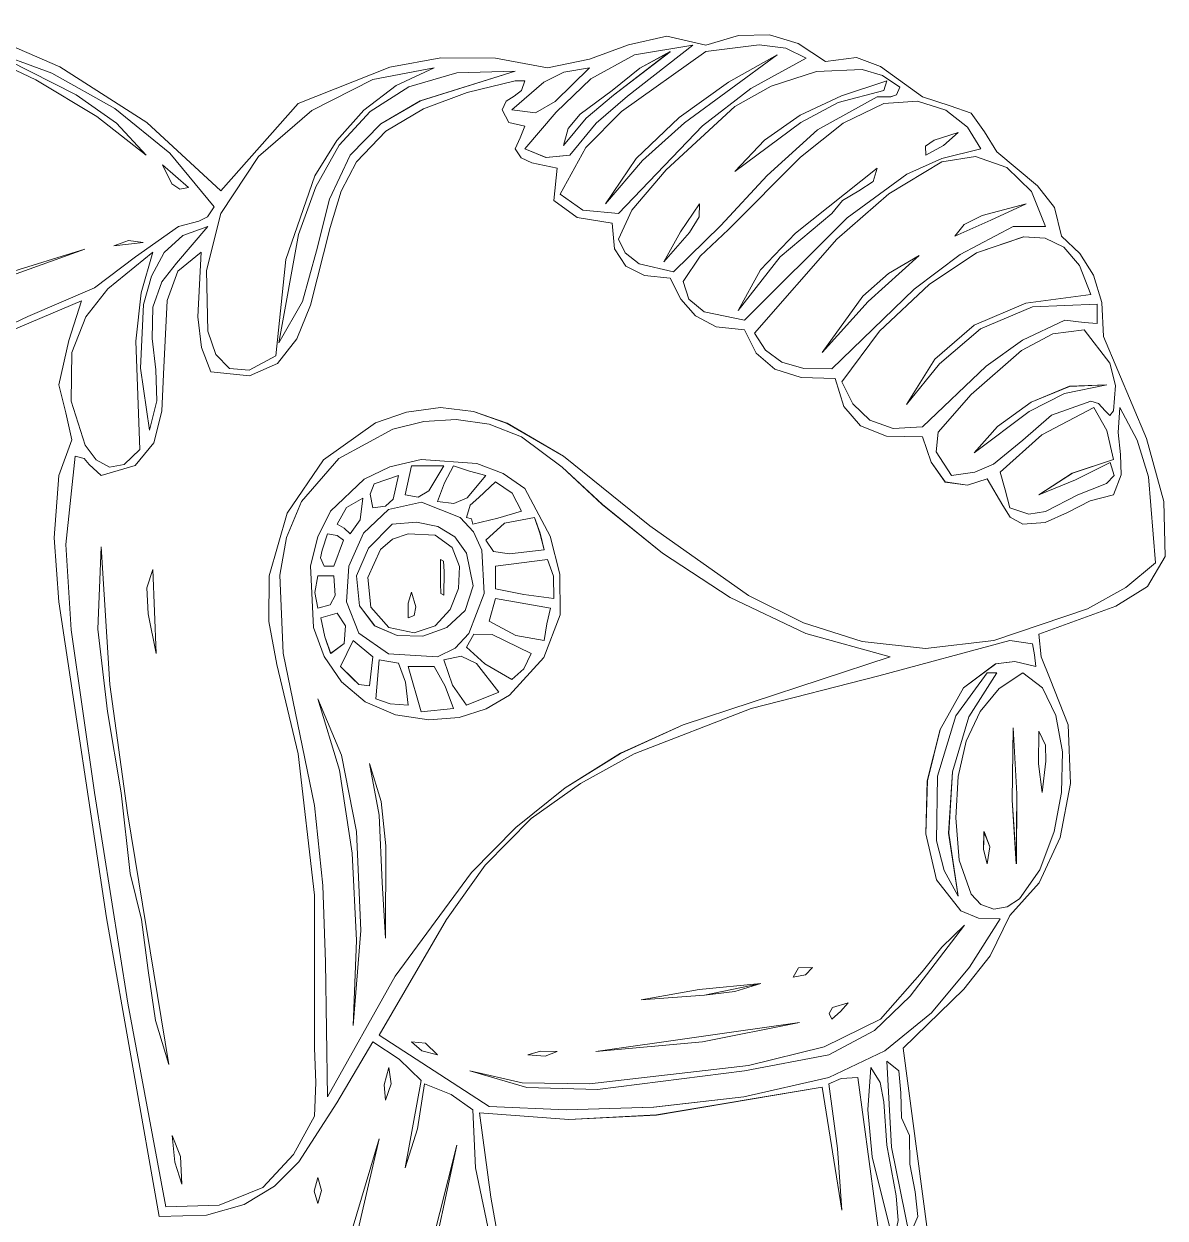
# Model space of a CAD drawing. Header units: inches. Extents: x 9 to 288, y -355 to -66.
# Drawn here: x 185.6 to 264.7, y -170.2 to -87.3 of the extents above; entities that cross this region are included whole.
import ezdxf

# ---------------------------------------------------------------- set-up
doc = ezdxf.new("R2010")
doc.units = ezdxf.units.IN
doc.header["$MEASUREMENT"] = 0
doc.layers.add('Layer 1', color=7, linetype='Continuous')

msp = doc.modelspace()

# ---------------------------------------------------------------- linework, layer by layer
at = {"layer": 'Layer 1', "color": 7, "lineweight": 9}
for points in [[(181.162, -87.338), (188.054, -90.318), (194.072, -94.173), (199.206, -98.911), (204.591, -92.853), (210.941, -90.331), (214.475, -89.694), (218.278, -89.712), (221.868, -90.386), (224.787, -89.783), (227.504, -88.787), (230.152, -88.198), (232.863, -88.815), (235.134, -88.147), (237.27, -88.108), (239.279, -88.703), (241.165, -89.937), (243.316, -89.664), (244.972, -90.298), (247.896, -92.405), (249.809, -93.026), (251.263, -93.527), (252.186, -94.826), (253.057, -96.219), (255.87, -98.568), (257.061, -100.073), (257.545, -102.053), (258.806, -103.26), (259.766, -104.767), (260.346, -106.656), (260.461, -109.009), (263.442, -116.081), (264.643, -120.468), (264.725, -124.266), (263.504, -126.349), (261.3, -127.725), (255.974, -129.652), (256.127, -131.22), (256.755, -132.775), (257.994, -135.934), (258.159, -140.01), (257.445, -143.76), (255.996, -146.906), (253.955, -149.172), (252.585, -151.954), (250.76, -154.28), (246.549, -158.371), (249.241, -178.565)], [(181.479, -109.683), (185.829, -107.628), (190.454, -105.645), (193.306, -103.495), (196.289, -101.381), (197.686, -101.01), (198.292, -100.711), (198.757, -100.035), (195.683, -96.314), (191.852, -93.197), (187.49, -90.75), (182.826, -89.04), (189.189, -92.268), (191.977, -94.214), (194.045, -96.444), (190.615, -93.751), (186.386, -91.227), (181.723, -89.013)], [(194.046, -96.444), (191.978, -94.214), (189.191, -92.268), (182.826, -89.04), (187.49, -90.75), (191.852, -93.196), (195.684, -96.314), (198.758, -100.035), (198.293, -100.711), (197.687, -101.01), (196.289, -101.381), (193.307, -103.495), (190.456, -105.645), (185.83, -107.628), (181.481, -109.683)], [(181.723, -89.013), (186.386, -91.227), (190.615, -93.751), (194.046, -96.444), (194.046, -96.444)], [(220.297, -95.996), (221.774, -96.592), (223.439, -96.444), (225.25, -94.216), (227.432, -92.361), (231.964, -88.815), (227.92, -89.482), (224.883, -91.156), (222.47, -93.455), (220.297, -95.996), (220.297, -95.996)], [(231.966, -88.815), (227.433, -92.361), (225.251, -94.216), (223.439, -96.444), (221.775, -96.592), (220.299, -95.996), (222.471, -93.455), (224.883, -91.156), (227.92, -89.482), (231.966, -88.815), (231.966, -88.815)], [(239.82, -89.713), (235.982, -91.822), (232.625, -94.411), (226.805, -100.483), (224.333, -100.263), (222.766, -99.136), (224.531, -95.909), (227.018, -93.404), (232.863, -89.264), (236.568, -88.799), (238.419, -89.02), (239.82, -89.713), (239.82, -89.713)], [(232.863, -89.264), (227.018, -93.404), (224.531, -95.909), (222.766, -99.136), (224.333, -100.262), (226.805, -100.483), (232.625, -94.411), (235.982, -91.822), (239.82, -89.713), (238.419, -89.02), (236.568, -88.799), (232.863, -89.264), (232.863, -89.264)], [(230.395, -89.264), (226.459, -92.283), (224.565, -93.867), (222.99, -95.771), (223.309, -94.585), (224.15, -93.605), (226.355, -91.956), (228.28, -90.405), (230.395, -89.264), (230.395, -89.264)], [(226.357, -91.957), (224.152, -93.605), (223.31, -94.586), (222.99, -95.771), (224.565, -93.868), (226.459, -92.283), (230.396, -89.265), (228.28, -90.405), (226.357, -91.957), (226.357, -91.957)], [(225.908, -99.81), (228.466, -96.815), (231.394, -94.189), (237.8, -89.488), (234.431, -91.378), (231.024, -93.819), (228.033, -96.676), (225.908, -99.81), (225.908, -99.81)], [(237.8, -89.488), (231.394, -94.189), (228.466, -96.815), (225.908, -99.81), (228.033, -96.676), (231.024, -93.819), (234.431, -91.378), (237.8, -89.488), (237.8, -89.488)], [(203.021, -110.355), (201.189, -111.352), (199.82, -111.243), (198.876, -110.263), (198.319, -108.646), (198.215, -104.436), (199.207, -100.483), (201.822, -96.54), (205.518, -93.348), (209.76, -91.2), (214.015, -90.386), (211.383, -91.621), (209.136, -93.313), (207.26, -95.414), (205.743, -97.876), (203.737, -103.685), (203.021, -110.355), (203.021, -110.355)], [(214.015, -90.386), (209.76, -91.199), (205.518, -93.348), (201.822, -96.539), (199.207, -100.482), (198.215, -104.436), (198.319, -108.646), (198.876, -110.263), (199.82, -111.243), (201.19, -111.351), (203.021, -110.355), (203.737, -103.685), (205.743, -97.876), (207.26, -95.414), (209.136, -93.313), (211.383, -91.621), (214.015, -90.386), (214.015, -90.386)], [(219.625, -90.61), (213.056, -92.68), (210.326, -94.269), (208.183, -96.444), (206.751, -99.501), (205.846, -103.083), (204.874, -106.6), (203.245, -109.458), (204.601, -101.944), (205.8, -98.632), (207.433, -95.752), (209.567, -93.408), (212.266, -91.702), (215.597, -90.735), (219.625, -90.61), (219.625, -90.61)], [(203.245, -109.458), (204.874, -106.6), (205.846, -103.084), (206.751, -99.501), (208.183, -96.444), (210.326, -94.269), (213.057, -92.68), (219.625, -90.61), (215.597, -90.735), (212.266, -91.702), (209.567, -93.408), (207.433, -95.752), (205.8, -98.632), (204.601, -101.944), (203.245, -109.458), (203.245, -109.458)], [(224.785, -90.386), (222.418, -92.709), (221.036, -93.515), (219.4, -93.303), (221.625, -91.376), (223.02, -90.696), (224.785, -90.386), (224.785, -90.386)], [(219.4, -93.303), (221.036, -93.515), (222.418, -92.709), (224.785, -90.386), (223.02, -90.696), (221.625, -91.376), (219.4, -93.303), (219.4, -93.303)], [(246.325, -91.732), (246.09, -92.253), (245.685, -92.391), (244.754, -92.406), (240.603, -94.679), (237.11, -97.847), (233.906, -101.323), (230.618, -104.522), (228.233, -103.967), (227.27, -103.219), (226.804, -102.278), (227.722, -100.246), (230.107, -97.46), (234.881, -93.078), (237.406, -91.656), (240.539, -90.635), (243.704, -90.5), (245.118, -90.915), (246.325, -91.732), (246.325, -91.732)], [(234.882, -93.078), (230.108, -97.46), (227.724, -100.246), (226.805, -102.278), (227.272, -103.219), (228.235, -103.967), (230.619, -104.522), (233.907, -101.323), (237.111, -97.847), (240.604, -94.679), (244.756, -92.406), (245.686, -92.391), (246.091, -92.254), (246.326, -91.732), (245.119, -90.915), (243.704, -90.5), (240.539, -90.635), (237.406, -91.656), (234.882, -93.078), (234.882, -93.078)], [(219.625, -91.283), (216.294, -92.103), (213.267, -93.227), (210.67, -94.781), (208.631, -96.893), (207.571, -98.946), (206.801, -101.468), (205.437, -106.849), (204.494, -109.173), (203.145, -110.897), (201.216, -111.754), (198.534, -111.478), (197.867, -109.79), (197.622, -107.658), (197.86, -103.175), (196.243, -104.496), (195.482, -106.522), (195.243, -111.633), (195.122, -114.187), (194.573, -116.386), (193.274, -117.965), (190.904, -118.658), (190.088, -117.903), (189.74, -117.467), (189.11, -117.311), (188.475, -123.435), (188.826, -129.365), (190.456, -140.646), (192.769, -155.248), (195.392, -169.367), (199.1, -169.257), (202.124, -168.02), (204.266, -165.742), (205.714, -163.084), (205.814, -160.738), (205.714, -158.372), (205.711, -147.765), (204.591, -137.954), (203.091, -131.772), (202.557, -128.79), (202.572, -125.613), (203.812, -121.259), (206.337, -117.576), (209.953, -114.995), (212.108, -114.252), (214.464, -113.946), (216.736, -114.227), (219.072, -115.037), (222.99, -117.311), (228.981, -122.142), (235.826, -126.976), (239.628, -128.882), (243.714, -130.174), (248.107, -130.649), (252.832, -130.101), (259.339, -127.903), (262.005, -126.414), (264.051, -124.716), (263.564, -118.741), (262.797, -116.209), (261.583, -113.946), (261.47, -115.67), (261.641, -117.191), (261.671, -118.603), (261.135, -120.003), (259.527, -120.421), (257.956, -121.227), (256.404, -121.926), (254.852, -122.023), (253.981, -121.537), (253.47, -120.738), (252.383, -118.882), (251.007, -119.32), (249.466, -119.106), (248.495, -117.722), (247.896, -115.965), (245.4, -115.936), (243.596, -115.216), (242.427, -113.861), (241.838, -111.926), (239.484, -111.867), (237.655, -111.284), (236.347, -110.181), (235.555, -108.56), (233.59, -108.338), (232.151, -107.589), (231.123, -106.429), (230.395, -104.97), (228.618, -104.783), (227.307, -104.131), (226.531, -102.944), (226.355, -101.155), (223.94, -100.765), (222.316, -99.585), (222.541, -97.34), (220.786, -96.964), (220.052, -96.631), (219.624, -95.994), (219.981, -95.23), (220.297, -94.424), (219.2, -94.174), (218.726, -93.302), (219.019, -92.697), (219.561, -92.341), (220.079, -91.962), (220.297, -91.283), (219.849, -91.283), (219.625, -91.283), (219.625, -91.283)], [(219.849, -91.283), (220.297, -91.283), (220.079, -91.962), (219.561, -92.342), (219.019, -92.697), (218.726, -93.303), (219.2, -94.175), (220.297, -94.424), (219.982, -95.231), (219.624, -95.994), (220.052, -96.632), (220.786, -96.964), (222.541, -97.341), (222.316, -99.585), (223.94, -100.766), (226.355, -101.156), (226.53, -102.944), (227.307, -104.131), (228.617, -104.784), (230.395, -104.97), (231.123, -106.429), (232.151, -107.59), (233.59, -108.338), (235.555, -108.561), (236.347, -110.181), (237.655, -111.284), (239.484, -111.868), (241.838, -111.927), (242.427, -113.862), (243.596, -115.217), (245.4, -115.937), (247.896, -115.966), (248.495, -117.723), (249.466, -119.107), (251.007, -119.32), (252.383, -118.882), (253.47, -120.738), (253.981, -121.537), (254.852, -122.024), (256.404, -121.926), (257.956, -121.227), (259.527, -120.421), (261.135, -120.004), (261.671, -118.604), (261.641, -117.191), (261.47, -115.671), (261.583, -113.946), (262.797, -116.209), (263.564, -118.741), (264.051, -124.716), (262.005, -126.415), (259.339, -127.904), (252.832, -130.101), (248.107, -130.65), (243.714, -130.175), (239.628, -128.883), (235.826, -126.976), (228.981, -122.143), (222.99, -117.312), (219.072, -115.038), (216.736, -114.227), (214.464, -113.946), (212.108, -114.252), (209.953, -114.996), (206.337, -117.576), (203.811, -121.259), (202.572, -125.614), (202.557, -128.791), (203.091, -131.773), (204.591, -137.954), (205.711, -147.765), (205.714, -158.372), (205.814, -160.739), (205.714, -163.085), (204.266, -165.743), (202.124, -168.021), (199.1, -169.258), (195.392, -169.367), (192.769, -155.249), (190.456, -140.647), (188.826, -129.366), (188.475, -123.436), (189.109, -117.312), (189.739, -117.467), (190.088, -117.904), (190.904, -118.658), (193.274, -117.965), (194.573, -116.387), (195.122, -114.188), (195.243, -111.634), (195.482, -106.523), (196.243, -104.496), (197.86, -103.176), (197.622, -107.658), (197.867, -109.79), (198.534, -111.478), (201.216, -111.755), (203.145, -110.898), (204.493, -109.174), (205.436, -106.849), (206.801, -101.469), (207.571, -98.948), (208.631, -96.893), (210.67, -94.782), (213.267, -93.227), (216.294, -92.103), (219.625, -91.284), (219.849, -91.283), (219.849, -91.283)], [(245.429, -91.283), (245.204, -91.957), (242.051, -92.787), (239.462, -94.181), (234.882, -97.566), (236.923, -95.4), (239.405, -93.674), (242.263, -92.324), (245.429, -91.283), (245.429, -91.283)], [(234.882, -97.566), (239.463, -94.18), (242.051, -92.787), (245.204, -91.957), (245.429, -91.283), (242.263, -92.324), (239.406, -93.674), (236.924, -95.4), (234.882, -97.566), (234.882, -97.566)], [(245.203, -92.854), (242.385, -94.232), (239.436, -96.578), (234.433, -101.604), (232.469, -103.445), (231.292, -105.195), (231.686, -106.429), (232.747, -107.311), (235.555, -107.887), (242.676, -100.787), (246.815, -97.752), (249.224, -96.67), (251.935, -95.994), (251.01, -94.508), (249.508, -93.327), (247.536, -92.694), (245.203, -92.854), (245.203, -92.854)], [(251.935, -95.996), (249.224, -96.67), (246.815, -97.752), (242.677, -100.787), (235.556, -107.887), (232.747, -107.311), (231.688, -106.429), (231.293, -105.195), (232.47, -103.445), (234.434, -101.604), (239.437, -96.578), (242.386, -94.231), (245.205, -92.854), (247.536, -92.694), (249.508, -93.327), (251.01, -94.508), (251.935, -95.996), (251.935, -95.996)], [(248.121, -96.444), (249.358, -95.775), (250.363, -94.874), (248.697, -95.393), (248.092, -95.818), (248.121, -96.444), (248.121, -96.444)], [(250.365, -94.874), (249.36, -95.775), (248.121, -96.444), (248.093, -95.818), (248.698, -95.393), (250.365, -94.874), (250.365, -94.874)], [(256.422, -101.381), (254.179, -101.381), (250.517, -103.328), (247.321, -105.741), (241.614, -111.253), (239.669, -111.234), (238.143, -110.798), (237.005, -109.972), (236.229, -108.785), (241.939, -102.264), (245.555, -99.115), (249.242, -96.893), (251.57, -96.531), (253.746, -97.287), (255.465, -98.967), (256.422, -101.381), (256.422, -101.381)], [(249.242, -96.893), (245.555, -99.115), (241.939, -102.264), (236.229, -108.785), (237.004, -109.972), (238.142, -110.798), (239.669, -111.234), (241.614, -111.253), (247.32, -105.741), (250.517, -103.328), (254.179, -101.381), (256.422, -101.381), (255.465, -98.967), (253.746, -97.287), (251.57, -96.531), (249.242, -96.893), (249.242, -96.893)], [(195.168, -97.117), (196.963, -98.688), (196.365, -98.798), (195.822, -98.426), (195.168, -97.117), (195.168, -97.117)], [(196.963, -98.688), (195.168, -97.118), (195.822, -98.426), (196.365, -98.798), (196.963, -98.688), (196.963, -98.688)], [(235.106, -107.214), (238.012, -103.501), (241.613, -100.483), (242.34, -99.576), (243.476, -98.924), (244.465, -98.267), (244.754, -97.342), (239.091, -101.844), (236.66, -104.392), (235.106, -107.214), (235.106, -107.214)], [(244.754, -97.341), (244.465, -98.267), (243.476, -98.924), (242.341, -99.575), (241.614, -100.482), (238.012, -103.5), (235.107, -107.214), (236.66, -104.392), (239.091, -101.844), (244.754, -97.341), (244.754, -97.341)], [(232.414, -99.81), (232.394, -100.712), (231.72, -101.81), (229.946, -103.849), (231.115, -101.763), (232.414, -99.81), (232.414, -99.81)], [(229.946, -103.849), (231.719, -101.81), (232.393, -100.712), (232.414, -99.81), (231.115, -101.763), (229.946, -103.849), (229.946, -103.849)], [(250.139, -102.053), (252.625, -100.949), (255.077, -99.81), (252.024, -100.628), (250.777, -101.253), (250.139, -102.053), (250.139, -102.053)], [(255.077, -99.81), (252.626, -100.95), (250.139, -102.053), (250.777, -101.253), (252.024, -100.628), (255.077, -99.81), (255.077, -99.81)], [(198.309, -101.381), (196.143, -103.94), (195.116, -105.235), (194.495, -106.989), (194.455, -109.151), (194.701, -111.327), (194.788, -113.466), (194.269, -115.516), (193.644, -111.21), (193.863, -106.789), (194.405, -104.831), (195.296, -103.198), (196.582, -102.008), (198.309, -101.381), (198.309, -101.381)], [(194.269, -115.516), (194.787, -113.466), (194.7, -111.327), (194.454, -109.151), (194.495, -106.989), (195.116, -105.235), (196.143, -103.94), (198.309, -101.381), (196.582, -102.008), (195.296, -103.198), (194.405, -104.831), (193.863, -106.789), (193.644, -111.21), (194.269, -115.516), (194.269, -115.516)], [(193.821, -102.502), (191.802, -102.727), (192.819, -102.364), (193.821, -102.502), (193.821, -102.502)], [(191.802, -102.727), (193.822, -102.502), (192.819, -102.364), (191.802, -102.727), (191.802, -102.727)], [(246.774, -113.721), (249.067, -110.902), (251.927, -108.496), (255.52, -106.964), (260.012, -106.765), (260.012, -108.111), (259.11, -108.039), (257.768, -107.887), (254.825, -109.263), (252.319, -111.077), (247.896, -115.292), (245.864, -115.387), (244.246, -114.81), (243.051, -113.687), (242.287, -112.15), (244.904, -108.65), (248.345, -105.419), (251.635, -103.204), (254.911, -102.099), (256.398, -102.187), (257.709, -102.822), (258.783, -104.094), (259.564, -106.093), (255.069, -106.702), (251.486, -108.224), (248.745, -110.587), (246.774, -113.721), (246.774, -113.721)], [(259.564, -106.093), (258.783, -104.094), (257.709, -102.823), (256.399, -102.187), (254.912, -102.099), (251.635, -103.204), (248.345, -105.419), (244.904, -108.65), (242.287, -112.15), (243.051, -113.687), (244.246, -114.81), (245.864, -115.387), (247.896, -115.292), (252.32, -111.077), (254.825, -109.263), (257.768, -107.887), (259.11, -108.039), (260.012, -108.111), (260.012, -106.765), (255.519, -106.964), (251.926, -108.496), (249.067, -110.902), (246.774, -113.721), (248.745, -110.587), (251.486, -108.224), (255.069, -106.702), (259.564, -106.093), (259.564, -106.093)], [(189.783, -102.951), (184.447, -104.88), (179.705, -107.402), (175.529, -110.49), (171.892, -114.117), (168.767, -118.256), (166.125, -122.878), (163.939, -127.957), (162.183, -133.466), (163.73, -127.999), (165.767, -122.878), (168.322, -118.167), (171.421, -113.927), (175.091, -110.223), (179.357, -107.117), (184.246, -104.672), (189.783, -102.951), (189.783, -102.951)], [(162.183, -133.467), (163.939, -127.958), (166.125, -122.878), (168.766, -118.256), (171.892, -114.117), (175.529, -110.491), (179.705, -107.402), (184.447, -104.88), (189.783, -102.952), (184.246, -104.672), (179.357, -107.118), (175.091, -110.223), (171.421, -113.927), (168.322, -118.167), (165.767, -122.878), (163.73, -127.999), (162.183, -133.467), (162.183, -133.467)], [(194.495, -103.175), (193.689, -105.987), (193.331, -109.347), (193.597, -116.863), (192.508, -117.885), (191.488, -118.072), (190.574, -117.577), (189.803, -116.55), (188.837, -113.5), (188.886, -110.131), (189.861, -107.656), (191.376, -105.711), (194.495, -103.175), (194.495, -103.175)], [(188.886, -110.131), (188.837, -113.5), (189.803, -116.55), (190.574, -117.577), (191.488, -118.072), (192.508, -117.885), (193.597, -116.863), (193.331, -109.347), (193.689, -105.987), (194.495, -103.175), (191.376, -105.711), (189.861, -107.656), (188.886, -110.131), (188.886, -110.131)], [(240.94, -110.131), (244.121, -106.581), (247.672, -103.4), (245.545, -104.639), (243.757, -106.216), (240.94, -110.131), (240.94, -110.131)], [(247.672, -103.4), (244.121, -106.58), (240.94, -110.131), (243.757, -106.216), (245.545, -104.639), (247.672, -103.4), (247.672, -103.4)], [(184.695, -108.604), (189.559, -106.54), (188.672, -109.294), (187.987, -112.374), (188.456, -114.32), (188.885, -116.189), (187.987, -118.657), (187.657, -122.978), (187.987, -127.407), (191.282, -149.32), (194.944, -170.039), (198.221, -169.951), (200.844, -169.208), (202.937, -167.936), (204.623, -166.256), (207.265, -162.166), (209.753, -157.922), (211.578, -159.126), (213.118, -160.615), (211.996, -166.674), (211.996, -166.674)], [(213.118, -160.616), (211.578, -159.127), (209.752, -157.924), (207.264, -162.167), (204.623, -166.257), (202.937, -167.937), (200.844, -169.209), (198.22, -169.952), (194.943, -170.04), (191.281, -149.321), (187.987, -127.409), (187.657, -122.98), (187.987, -118.658), (188.885, -116.19), (188.455, -114.321), (187.987, -112.375), (188.672, -109.295), (189.558, -106.541), (184.695, -108.605)], [(261.135, -114.17), (260.897, -114.503), (260.557, -114.167), (260.112, -113.664), (259.563, -113.496), (256.838, -114.473), (254.862, -116.199), (252.823, -117.864), (251.528, -118.42), (249.914, -118.657), (248.839, -117.005), (248.973, -115.64), (251.261, -113.048), (254.766, -109.977), (256.929, -108.821), (259.114, -108.56), (260.878, -110.877), (261.293, -112.417), (261.135, -114.17), (261.135, -114.17)], [(259.114, -108.561), (256.929, -108.822), (254.766, -109.978), (251.261, -113.048), (248.973, -115.64), (248.839, -117.005), (249.914, -118.658), (251.528, -118.42), (252.823, -117.864), (254.862, -116.2), (256.838, -114.474), (259.563, -113.497), (260.112, -113.664), (260.557, -114.167), (260.897, -114.503), (261.135, -114.17), (261.293, -112.417), (260.878, -110.877), (259.114, -108.561), (259.114, -108.561)], [(251.486, -117.086), (255.291, -114.216), (257.742, -112.972), (260.686, -112.375), (258.094, -112.472), (255.431, -113.573), (253.096, -115.253), (251.486, -117.086), (251.486, -117.086)], [(260.686, -112.375), (257.742, -112.972), (255.291, -114.217), (251.486, -117.087), (253.096, -115.253), (255.431, -113.573), (258.094, -112.473), (260.686, -112.375), (260.686, -112.375)], [(261.135, -117.535), (258.287, -118.503), (255.973, -120.003), (258.507, -118.947), (260.91, -117.76), (261.19, -118.652), (260.669, -119.212), (258.668, -120.003), (256.425, -121.155), (255.264, -121.341), (253.955, -120.901), (253.628, -119.658), (253.281, -118.433), (256.174, -115.828), (259.788, -113.946), (260.672, -115.529), (261.135, -117.535), (261.135, -117.535)], [(259.788, -113.946), (256.173, -115.828), (253.281, -118.433), (253.628, -119.658), (253.955, -120.901), (255.264, -121.341), (256.425, -121.155), (258.668, -120.003), (260.669, -119.213), (261.19, -118.652), (260.91, -117.76), (258.507, -118.947), (255.973, -120.003), (258.288, -118.503), (261.135, -117.535), (260.672, -115.529), (259.788, -113.946), (259.788, -113.946)], [(245.653, -131.222), (231.292, -135.935), (226.946, -137.922), (223.097, -140.306), (219.677, -143.066), (216.617, -146.18), (211.304, -153.381), (206.61, -161.738), (206.473, -152.399), (206.292, -147.077), (205.713, -141.544), (203.542, -130.987), (203.299, -125.559), (203.781, -122.946), (204.816, -120.453), (207.396, -117.488), (211.149, -115.437), (213.301, -114.901), (215.549, -114.771), (217.828, -115.106), (220.073, -115.966), (222.894, -118.086), (225.682, -120.677), (229.865, -124.03), (234.555, -127.118), (239.802, -129.622), (245.653, -131.222), (245.653, -131.222)], [(225.683, -120.677), (222.896, -118.085), (220.074, -115.965), (217.829, -115.106), (215.55, -114.771), (213.301, -114.9), (211.149, -115.436), (207.396, -117.487), (204.816, -120.452), (203.781, -122.945), (203.299, -125.558), (203.542, -130.986), (205.714, -141.543), (206.293, -147.077), (206.474, -152.398), (206.611, -161.737), (211.304, -153.38), (216.617, -146.179), (219.678, -143.066), (223.097, -140.306), (226.947, -137.921), (231.293, -135.934), (245.654, -131.222), (239.802, -129.622), (234.555, -127.118), (229.865, -124.03), (225.683, -120.677), (225.683, -120.677)], [(206.835, -121.125), (205.937, -122.903), (205.432, -124.922), (205.649, -129.194), (206.394, -131.204), (207.581, -132.966), (209.219, -134.359), (211.323, -135.261), (213.644, -135.61), (215.752, -135.439), (217.625, -134.835), (219.243, -133.882), (221.635, -131.276), (222.766, -128.306), (222.735, -125.502), (222.058, -122.856), (220.297, -119.555), (218.798, -118.511), (216.971, -117.823), (213.118, -117.535), (210.933, -118.049), (209.167, -118.903), (206.835, -121.125), (206.835, -121.125)], [(213.118, -117.535), (216.971, -117.823), (218.798, -118.511), (220.297, -119.555), (222.058, -122.856), (222.735, -125.502), (222.766, -128.306), (221.634, -131.276), (219.242, -133.882), (217.624, -134.835), (215.751, -135.439), (213.644, -135.61), (211.323, -135.261), (209.219, -134.359), (207.58, -132.966), (206.394, -131.204), (205.649, -129.194), (205.432, -124.922), (205.937, -122.903), (206.835, -121.125), (209.167, -118.903), (210.933, -118.049), (213.118, -117.535), (213.118, -117.535)], [(212.445, -117.984), (211.996, -120.003), (212.917, -120.157), (213.643, -119.728), (214.689, -117.984), (212.445, -117.984), (212.445, -117.984)], [(214.689, -117.984), (213.643, -119.728), (212.916, -120.157), (211.996, -120.003), (212.445, -117.984), (214.689, -117.984), (214.689, -117.984)], [(214.24, -120.452), (215.373, -120.605), (216.299, -120.195), (217.606, -118.657), (216.46, -118.344), (215.362, -117.983), (214.738, -119.155), (214.24, -120.452), (214.24, -120.452)], [(215.362, -117.984), (216.461, -118.344), (217.606, -118.658), (216.299, -120.196), (215.373, -120.605), (214.24, -120.453), (214.738, -119.155), (215.362, -117.984), (215.362, -117.984)], [(209.752, -120.901), (210.633, -120.773), (211.167, -120.297), (211.547, -118.658), (209.861, -119.226), (209.575, -119.946), (209.752, -120.901), (209.752, -120.901)], [(211.547, -118.658), (211.167, -120.297), (210.633, -120.773), (209.752, -120.901), (209.575, -119.946), (209.861, -119.226), (211.547, -118.658), (211.547, -118.658)], [(216.259, -121.574), (216.617, -121.665), (216.708, -122.023), (218.433, -121.616), (220.074, -121.125), (219.423, -119.87), (218.28, -119.106), (217.104, -120.175), (216.517, -120.71), (216.259, -121.574), (216.259, -121.574)], [(218.278, -119.106), (219.422, -119.87), (220.073, -121.125), (218.433, -121.616), (216.708, -122.023), (216.617, -121.665), (216.259, -121.574), (216.517, -120.71), (217.104, -120.175), (218.278, -119.106), (218.278, -119.106)], [(207.283, -122.024), (207.782, -122.311), (208.181, -122.696), (208.892, -121.724), (209.078, -120.228), (207.935, -120.878), (207.283, -122.024), (207.283, -122.024)], [(209.079, -120.228), (208.893, -121.724), (208.183, -122.696), (207.783, -122.311), (207.285, -122.024), (207.935, -120.878), (209.079, -120.228), (209.079, -120.228)], [(215.81, -121.574), (213.136, -120.507), (210.851, -121.024), (209.115, -122.659), (208.085, -124.943), (207.925, -127.409), (208.791, -129.589), (210.843, -131.016), (214.24, -131.222), (215.47, -130.62), (216.432, -129.609), (217.496, -126.834), (217.325, -123.841), (216.742, -122.558), (215.81, -121.574), (215.81, -121.574)], [(214.24, -131.222), (210.843, -131.016), (208.791, -129.589), (207.925, -127.409), (208.085, -124.943), (209.115, -122.659), (210.851, -121.024), (213.136, -120.507), (215.81, -121.574), (216.742, -122.558), (217.325, -123.841), (217.496, -126.834), (216.432, -129.609), (215.47, -130.62), (214.24, -131.222), (214.24, -131.222)], [(220.971, -121.574), (221.358, -122.645), (221.644, -123.817), (219.238, -124.093), (218.13, -123.929), (217.606, -123.145), (218.89, -121.962), (220.971, -121.574), (220.971, -121.574)], [(217.606, -123.145), (218.13, -123.929), (219.238, -124.094), (221.644, -123.818), (221.359, -122.646), (220.971, -121.575), (218.89, -121.962), (217.606, -123.145), (217.606, -123.145)], [(211.099, -122.024), (212.8, -121.891), (214.28, -122.185), (215.459, -122.903), (216.259, -124.043), (216.728, -126.298), (216.173, -128.028), (214.902, -129.203), (213.225, -129.789), (211.45, -129.755), (209.887, -129.069), (208.844, -127.7), (208.629, -125.613), (209.453, -123.699), (211.099, -122.024), (211.099, -122.024)], [(208.631, -125.613), (208.845, -127.7), (209.889, -129.069), (211.452, -129.755), (213.227, -129.789), (214.903, -129.203), (216.174, -128.028), (216.729, -126.298), (216.259, -124.043), (215.46, -122.903), (214.281, -122.185), (212.8, -121.891), (211.099, -122.024), (209.453, -123.699), (208.631, -125.613), (208.631, -125.613)], [(206.386, -124.94), (207.06, -124.94), (207.734, -123.145), (207.28, -122.812), (206.611, -122.696), (206.246, -123.826), (206.131, -124.365), (206.386, -124.94), (206.386, -124.94)], [(206.611, -122.696), (207.28, -122.813), (207.734, -123.145), (207.06, -124.941), (206.386, -124.941), (206.131, -124.366), (206.246, -123.826), (206.611, -122.696), (206.611, -122.696)], [(210.874, -129.203), (212.64, -129.577), (214.076, -129.07), (215.12, -127.953), (215.708, -126.497), (215.776, -124.972), (215.26, -123.65), (214.095, -122.801), (212.22, -122.696), (211.117, -123.08), (210.284, -123.777), (209.423, -125.726), (209.624, -127.787), (210.874, -129.203), (210.874, -129.203)], [(212.22, -122.696), (214.095, -122.801), (215.26, -123.65), (215.776, -124.972), (215.708, -126.497), (215.12, -127.953), (214.076, -129.07), (212.64, -129.577), (210.874, -129.203), (209.624, -127.787), (209.423, -125.726), (210.284, -123.777), (211.117, -123.08), (212.22, -122.696), (212.22, -122.696)], [(192.924, -146.256), (193.707, -149.455), (194.171, -152.974), (194.684, -156.443), (195.616, -159.494), (192.753, -142.051), (191.508, -133.143), (190.904, -123.593), (190.686, -129.311), (191.355, -135.01), (192.304, -140.666), (192.924, -146.256), (192.924, -146.256)], [(190.904, -123.594), (191.508, -133.143), (192.753, -142.051), (195.616, -159.494), (194.683, -156.444), (194.171, -152.974), (193.707, -149.455), (192.924, -146.256), (192.304, -140.666), (191.355, -135.01), (190.686, -129.312), (190.904, -123.594), (190.904, -123.594)], [(214.464, -124.491), (214.672, -124.603), (214.707, -125.315), (214.689, -126.959), (214.48, -126.847), (214.445, -126.136), (214.464, -124.491), (214.464, -124.491)], [(214.689, -126.959), (214.708, -125.315), (214.673, -124.603), (214.464, -124.491), (214.445, -126.136), (214.48, -126.847), (214.689, -126.959), (214.689, -126.959)], [(221.868, -124.491), (222.297, -125.633), (222.317, -127.183), (220.228, -126.915), (218.277, -126.51), (218.277, -124.94), (221.868, -124.491), (221.868, -124.491)], [(218.278, -124.94), (218.278, -126.51), (220.229, -126.915), (222.318, -127.183), (222.297, -125.633), (221.869, -124.491), (218.278, -124.94), (218.278, -124.94)], [(194.495, -125.164), (194.72, -130.998), (194.167, -128.243), (194.088, -126.445), (194.495, -125.164), (194.495, -125.164)], [(194.719, -130.998), (194.494, -125.164), (194.088, -126.445), (194.167, -128.243), (194.719, -130.998), (194.719, -130.998)], [(205.937, -127.857), (206.805, -127.63), (207.147, -126.984), (207.06, -125.613), (205.937, -125.613), (205.746, -126.761), (205.937, -127.857), (205.937, -127.857)], [(205.937, -125.613), (207.06, -125.613), (207.147, -126.985), (206.805, -127.631), (205.937, -127.857), (205.746, -126.761), (205.937, -125.613), (205.937, -125.613)], [(212.445, -126.735), (212.737, -127.759), (212.623, -128.361), (212.22, -128.529), (212.212, -127.512), (212.445, -126.735), (212.445, -126.735)], [(212.22, -128.529), (212.623, -128.361), (212.737, -127.758), (212.445, -126.735), (212.212, -127.512), (212.22, -128.529), (212.22, -128.529)], [(217.83, -128.754), (219.678, -129.752), (221.643, -130.101), (221.837, -128.948), (222.092, -127.857), (218.277, -127.183), (217.83, -128.754), (217.83, -128.754)], [(218.278, -127.183), (222.093, -127.857), (221.837, -128.948), (221.644, -130.101), (219.678, -129.752), (217.831, -128.754), (218.278, -127.183), (218.278, -127.183)], [(206.835, -130.998), (206.423, -129.839), (206.161, -128.53), (207.282, -128.202), (207.874, -129.09), (207.778, -130.315), (206.835, -130.998), (206.835, -130.998)], [(206.162, -128.529), (206.425, -129.838), (206.836, -130.998), (207.779, -130.315), (207.875, -129.09), (207.282, -128.202), (206.162, -128.529), (206.162, -128.529)], [(216.259, -130.549), (217.533, -131.725), (219.4, -132.793), (220.24, -132.063), (220.746, -130.998), (218.033, -129.67), (216.775, -129.649), (216.259, -130.549), (216.259, -130.549)], [(220.746, -130.998), (220.24, -132.062), (219.4, -132.793), (217.533, -131.725), (216.259, -130.549), (216.775, -129.649), (218.033, -129.67), (220.746, -130.998), (220.746, -130.998)], [(208.406, -130.101), (209.752, -131.223), (209.527, -133.242), (208.784, -133.143), (208.362, -132.724), (207.507, -131.896), (208.406, -130.101), (208.406, -130.101)], [(207.508, -131.895), (208.364, -132.723), (208.786, -133.143), (209.528, -133.242), (209.753, -131.222), (208.407, -130.1), (207.508, -131.895), (207.508, -131.895)], [(255.525, -130.325), (255.664, -131.084), (255.75, -131.895), (254.297, -131.547), (252.97, -131.726), (250.737, -133.372), (249.13, -136.264), (248.229, -139.829), (248.115, -143.496), (248.865, -146.694), (250.561, -148.852), (251.788, -149.361), (253.281, -149.397), (251.154, -152.75), (248.507, -155.91), (245.274, -158.561), (241.39, -160.392), (235.508, -161.743), (229.244, -162.455), (223.162, -162.64), (217.831, -162.411), (210.201, -157.474), (214.868, -149.434), (217.561, -145.67), (220.748, -142.441), (224.169, -140.004), (227.899, -137.968), (236.005, -134.812), (244.867, -132.542), (253.955, -130.1), (255.525, -130.325), (255.525, -130.325)], [(253.955, -130.101), (244.866, -132.542), (236.004, -134.813), (227.897, -137.968), (224.167, -140.004), (220.746, -142.442), (217.56, -145.671), (214.867, -149.435), (210.201, -157.475), (217.83, -162.411), (223.162, -162.641), (229.243, -162.456), (235.507, -161.744), (241.389, -160.392), (245.274, -158.562), (248.507, -155.911), (251.154, -152.751), (253.281, -149.397), (251.788, -149.362), (250.56, -148.853), (248.864, -146.695), (248.114, -143.497), (248.228, -139.83), (249.129, -136.265), (250.736, -133.373), (252.969, -131.726), (254.295, -131.549), (255.748, -131.896), (255.663, -131.084), (255.524, -130.325), (253.955, -130.101), (253.955, -130.101)], [(209.977, -134.139), (210.965, -134.498), (212.22, -134.588), (212.017, -132.996), (211.547, -131.671), (210.201, -131.447), (209.977, -134.139), (209.977, -134.139)], [(210.201, -131.447), (211.547, -131.671), (212.017, -132.996), (212.22, -134.588), (210.964, -134.498), (209.977, -134.139), (210.201, -131.447), (210.201, -131.447)], [(214.689, -131.447), (215.288, -133.202), (216.259, -134.588), (218.503, -133.691), (216.958, -131.696), (215.889, -131.188), (214.689, -131.447), (214.689, -131.447)], [(218.503, -133.691), (216.259, -134.588), (215.29, -133.202), (214.689, -131.447), (215.889, -131.188), (216.958, -131.696), (218.503, -133.691), (218.503, -133.691)], [(213.118, -135.037), (215.361, -134.812), (214.787, -133.255), (214.015, -131.895), (212.22, -131.895), (213.118, -135.037), (213.118, -135.037)], [(212.22, -131.895), (214.015, -131.895), (214.787, -133.255), (215.361, -134.812), (213.118, -135.037), (212.22, -131.895), (212.22, -131.895)], [(252.383, -132.345), (250.209, -135.326), (248.923, -139.515), (248.863, -143.99), (249.397, -146.046), (250.363, -147.826), (249.708, -143.462), (249.972, -139.209), (251.105, -135.395), (253.055, -132.345), (252.383, -132.345), (252.383, -132.345)], [(253.057, -132.345), (251.106, -135.394), (249.973, -139.209), (249.709, -143.462), (250.365, -147.826), (249.399, -146.046), (248.864, -143.99), (248.926, -139.515), (250.211, -135.326), (252.385, -132.345), (253.057, -132.345), (253.057, -132.345)], [(254.852, -132.345), (256.221, -133.373), (257.146, -135.292), (257.596, -137.813), (257.543, -140.646), (257.026, -143.338), (256.042, -146.008), (254.63, -148.017), (253.777, -148.573), (252.832, -148.724), (251.948, -148.41), (251.27, -147.683), (250.444, -145.34), (250.196, -142.388), (250.363, -139.524), (250.92, -137.067), (251.891, -135.019), (253.22, -133.428), (254.852, -132.345), (254.852, -132.345)], [(250.365, -139.524), (250.197, -142.388), (250.445, -145.339), (251.27, -147.683), (251.95, -148.41), (252.832, -148.724), (253.778, -148.573), (254.631, -148.017), (256.043, -146.008), (257.028, -143.338), (257.545, -140.646), (257.597, -137.813), (257.147, -135.292), (256.222, -133.373), (254.853, -132.345), (253.221, -133.428), (251.891, -135.019), (250.921, -137.067), (250.365, -139.524), (250.365, -139.524)], [(205.937, -134.139), (207.592, -138.049), (208.629, -143.339), (208.929, -150.208), (208.405, -156.801), (208.621, -150.906), (208.321, -144.844), (207.446, -139.095), (205.937, -134.139), (205.937, -134.139)], [(208.406, -156.801), (208.93, -150.208), (208.631, -143.339), (207.594, -138.05), (205.939, -134.14), (207.447, -139.095), (208.321, -144.844), (208.622, -150.906), (208.406, -156.801), (208.406, -156.801)], [(254.403, -145.582), (254.431, -140.73), (254.178, -136.158), (254.123, -141.178), (254.403, -145.582), (254.403, -145.582)], [(254.179, -136.158), (254.432, -140.731), (254.404, -145.582), (254.124, -141.178), (254.179, -136.158), (254.179, -136.158)], [(255.973, -136.383), (256.424, -137.351), (256.44, -138.476), (256.198, -140.646), (255.946, -138.655), (255.973, -136.383), (255.973, -136.383)], [(256.199, -140.646), (256.441, -138.476), (256.425, -137.351), (255.974, -136.383), (255.946, -138.655), (256.199, -140.646), (256.199, -140.646)], [(210.201, -142.217), (210.407, -146.883), (210.65, -150.743), (210.665, -144.336), (210.34, -141.251), (209.527, -138.627), (210.201, -142.217), (210.201, -142.217)], [(209.528, -138.627), (210.341, -141.251), (210.667, -144.336), (210.65, -150.743), (210.408, -146.883), (210.201, -142.217), (209.528, -138.627), (209.528, -138.627)], [(252.16, -143.339), (252.557, -144.403), (252.385, -145.582), (252.132, -144.6), (252.16, -143.339), (252.16, -143.339)], [(252.383, -145.582), (252.556, -144.403), (252.159, -143.339), (252.132, -144.6), (252.383, -145.582), (252.383, -145.582)], [(244.98, -156.353), (241.078, -158.273), (235.817, -159.565), (224.785, -160.84), (220.11, -160.76), (216.484, -159.943), (220.452, -161.086), (225.346, -161.232), (235.555, -159.943), (241.389, -158.821), (244.568, -157.146), (247.037, -154.75), (250.812, -149.846), (249.226, -151.353), (247.881, -153.08), (244.98, -156.353), (244.98, -156.353)], [(250.814, -149.846), (247.037, -154.75), (244.568, -157.146), (241.39, -158.821), (235.556, -159.943), (225.347, -161.232), (220.453, -161.086), (216.485, -159.943), (220.111, -160.76), (224.786, -160.84), (235.818, -159.565), (241.079, -158.273), (244.98, -156.353), (247.881, -153.08), (249.227, -151.353), (250.814, -149.846), (250.814, -149.846)], [(238.921, -153.436), (239.775, -153.28), (240.267, -152.763), (239.289, -152.794), (238.921, -153.436), (238.921, -153.436)], [(240.267, -152.763), (239.775, -153.28), (238.923, -153.436), (239.289, -152.794), (240.267, -152.763), (240.267, -152.763)], [(228.375, -155.006), (232.775, -154.695), (234.877, -154.441), (236.677, -153.885), (232.389, -154.309), (228.375, -155.006), (228.375, -155.006)], [(236.677, -153.885), (232.776, -154.696), (228.375, -155.006), (232.389, -154.309), (236.677, -153.885), (236.677, -153.885)], [(241.614, -156.353), (242.196, -155.813), (242.736, -155.231), (241.645, -155.541), (241.426, -155.955), (241.614, -156.353), (241.614, -156.353)], [(242.736, -155.231), (242.196, -155.813), (241.614, -156.353), (241.426, -155.955), (241.645, -155.541), (242.736, -155.231), (242.736, -155.231)], [(225.234, -158.596), (232.637, -157.921), (239.371, -156.577), (225.234, -158.596), (225.234, -158.596)], [(239.371, -156.577), (232.637, -157.921), (225.234, -158.596), (239.371, -156.577), (239.371, -156.577)], [(214.24, -158.821), (213.407, -158.029), (212.445, -157.923), (213.17, -158.545), (214.24, -158.821), (214.24, -158.821)], [(212.445, -157.923), (213.407, -158.029), (214.24, -158.821), (213.17, -158.545), (212.445, -157.923), (212.445, -157.923)], [(222.541, -158.596), (221.394, -158.57), (220.522, -158.821), (221.706, -158.917), (222.541, -158.596), (222.541, -158.596)], [(220.522, -158.821), (221.393, -158.57), (222.541, -158.596), (221.706, -158.917), (220.522, -158.821), (220.522, -158.821)], [(210.874, -159.718), (211.031, -160.831), (210.65, -161.963), (210.555, -160.912), (210.874, -159.718), (210.874, -159.718)], [(210.65, -161.962), (211.031, -160.83), (210.874, -159.718), (210.555, -160.912), (210.65, -161.962), (210.65, -161.962)], [(245.429, -165.103), (245.222, -162.094), (244.952, -160.751), (244.306, -159.718), (244.105, -162.636), (244.406, -165.904), (245.876, -171.835), (246.198, -170.307), (246.074, -168.6), (245.429, -165.103), (245.429, -165.103)], [(245.876, -171.835), (244.407, -165.903), (244.106, -162.636), (244.306, -159.718), (244.951, -160.751), (245.221, -162.094), (245.429, -165.103), (246.074, -168.6), (246.198, -170.307), (245.876, -171.835), (245.876, -171.835)], [(245.429, -159.27), (246.26, -159.943), (246.396, -161.475), (246.442, -163.194), (246.999, -164.43), (247.01, -166.406), (247.382, -168.328), (247.561, -170.039), (246.999, -171.386), (245.75, -165.233), (245.429, -159.27), (245.429, -159.27)], [(246.999, -171.386), (247.561, -170.039), (247.382, -168.328), (247.01, -166.406), (246.999, -164.43), (246.442, -163.193), (246.397, -161.475), (246.26, -159.943), (245.429, -159.27), (245.75, -165.233), (246.999, -171.386), (246.999, -171.386)], [(217.739, -170.76), (216.895, -166.674), (216.707, -162.636), (215.19, -161.574), (213.342, -160.841), (212.862, -163.95), (211.996, -166.675), (213.118, -160.616), (213.118, -160.616)], [(244.98, -172.059), (239.136, -173.496), (232.561, -174.602), (225.689, -174.998), (218.952, -174.302), (217.937, -168.698), (217.157, -162.859), (223.367, -163.319), (229.437, -163.001), (240.94, -161.064), (242.286, -169.591), (242.006, -165.327), (241.389, -160.839), (242.257, -160.474), (243.408, -160.391), (244.98, -172.059), (244.98, -172.059)], [(243.408, -160.392), (242.257, -160.474), (241.389, -160.84), (242.006, -165.328), (242.286, -169.591), (240.94, -161.065), (229.436, -163.002), (223.366, -163.32), (217.157, -162.86), (217.938, -168.698), (218.952, -174.303), (225.689, -174.998), (232.561, -174.603), (239.136, -173.497), (244.98, -172.06), (243.408, -160.392), (243.408, -160.392)], [(211.996, -166.674), (212.862, -163.95), (213.343, -160.84), (215.19, -161.573), (216.708, -162.635), (216.895, -166.674), (217.739, -170.759)], [(195.841, -164.43), (196.418, -165.872), (196.514, -167.796), (196.021, -166.269), (195.841, -164.43), (195.841, -164.43)], [(196.514, -167.796), (196.418, -165.872), (195.841, -164.43), (196.021, -166.269), (196.514, -167.796), (196.514, -167.796)], [(206.386, -178.79), (208.504, -171.934), (210.201, -164.655), (208.077, -171.786), (206.386, -178.79), (206.386, -178.79)], [(210.201, -164.655), (208.504, -171.934), (206.386, -178.79), (208.077, -171.786), (210.201, -164.655), (210.201, -164.655)], [(202.124, -198.087), (206.771, -191.123), (210.579, -183.319), (213.524, -174.653), (215.586, -165.103), (213.223, -174.443), (210.165, -183.057), (206.453, -190.94), (202.124, -198.087), (202.124, -198.087)], [(215.586, -165.103), (213.524, -174.653), (210.579, -183.319), (206.771, -191.123), (202.124, -198.087), (206.453, -190.94), (210.165, -183.057), (213.223, -174.443), (215.586, -165.103), (215.586, -165.103)], [(205.937, -167.347), (206.2, -168.23), (205.937, -169.142), (205.702, -168.287), (205.937, -167.347), (205.937, -167.347)], [(205.937, -169.142), (206.2, -168.23), (205.937, -167.347), (205.702, -168.287), (205.937, -169.142), (205.937, -169.142)]]:
    msp.add_lwpolyline(points, dxfattribs=at)

doc.saveas('drawing.dxf')
